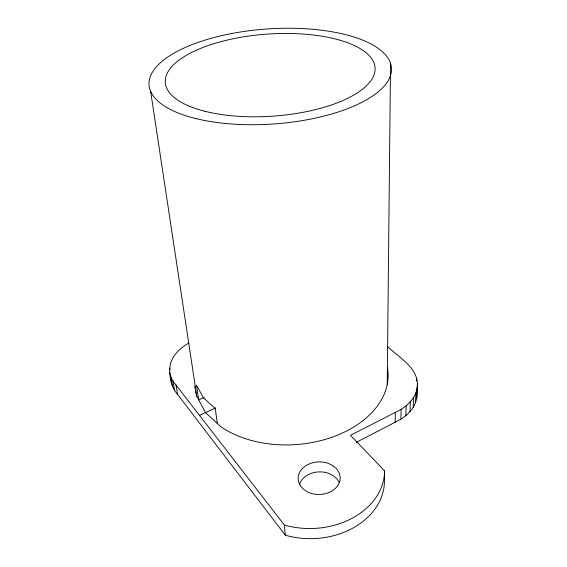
<?xml version="1.0" encoding="UTF-8"?>
<svg xmlns="http://www.w3.org/2000/svg" width="567" height="567" viewBox="0 0 567 567"><rect width="100%" height="100%" fill="white"/><g stroke="black" fill="none" stroke-linecap="round" stroke-linejoin="round"><path stroke-width="0.85" d="M387.488 346.487C399.133 357.82 420.09 368.557 417.149 388.104C415.108 399.537 405.511 407.815 395.362 412.372L350.477 435.3L384.525 470.858L384.44 480.915A72.491 56.268 -2.6 0 1 285.265 535.17L177.641 394.504C170.454 386.304 168.569 374.1 170.419 363.617C173.318 354.495 180.717 347.528 188.91 342.992M387.226 384.568L390.528 63.228M356.154 442.395L395.185 422.231L395.362 412.372M395.185 422.231L400.897 419.211L401.117 409.36M400.897 419.211L405.873 415.661L406.135 405.823M405.873 415.661L410.019 411.656L410.317 401.826M410.019 411.656L413.251 407.29L413.577 397.481M413.251 407.29L415.526 402.655L415.866 392.867M416.61 381.144L416.702 378.494M415.526 402.655L416.802 397.871L417.149 388.104M417.425 383.278L416.802 397.871M199.527 415.335L215.786 407.85M204.177 397.446L198.719 399.912L196.508 385.17L203.347 397.736L215.269 408.531L217.317 423.471M169.731 372.611L170.858 376.977L172.978 381.13L284.393 525.056L285.265 535.17M339.314 482.496L336.855 478.754L333.261 475.656L328.775 473.41A20.851 16.337 -1.7 0 0 299.582 484.083M195.332 390.316A96.851 65.588 -4 0 0 196.77 396.269L205.516 412.578L220.861 426.738A96.851 65.588 -4 0 0 332.588 437.022A96.851 65.588 -4 0 0 387.374 367.267M169.583 368.125L169.88 369.84M170.858 376.977L172.481 386.467M172.978 381.13L174.586 390.642M176.046 384.972L177.641 394.504M150.631 91.393L196.77 396.269M171.269 379.819L171.347 382.073M384.525 470.858A73.157 56.098 -2.6 0 1 284.393 525.056M195.069 388.593A96.851 65.588 -4 0 1 194.807 385.999M332.879 465.656L328.357 463.416A21.05 16.287 -1.8 0 0 298.143 479.136C298.674 485.607 303.799 490.533 309.589 492.822A21.05 16.287 -1.8 0 0 330.873 491.582A21.05 16.287 -1.8 0 0 340.136 476.599L338.988 472.467L336.507 468.739L332.879 465.656M196.019 118.602A121.529 47.614 -4 0 0 390.429 75.808A121.529 47.614 -4 0 0 224.326 35.041A121.529 47.614 -4 0 0 196.019 118.602M204.68 111.203A105.15 41.129 -4 0 0 373.915 75.163A105.15 41.129 -4 0 0 231.903 39.017A105.15 41.129 -4 0 0 204.68 111.203"/></g></svg>
